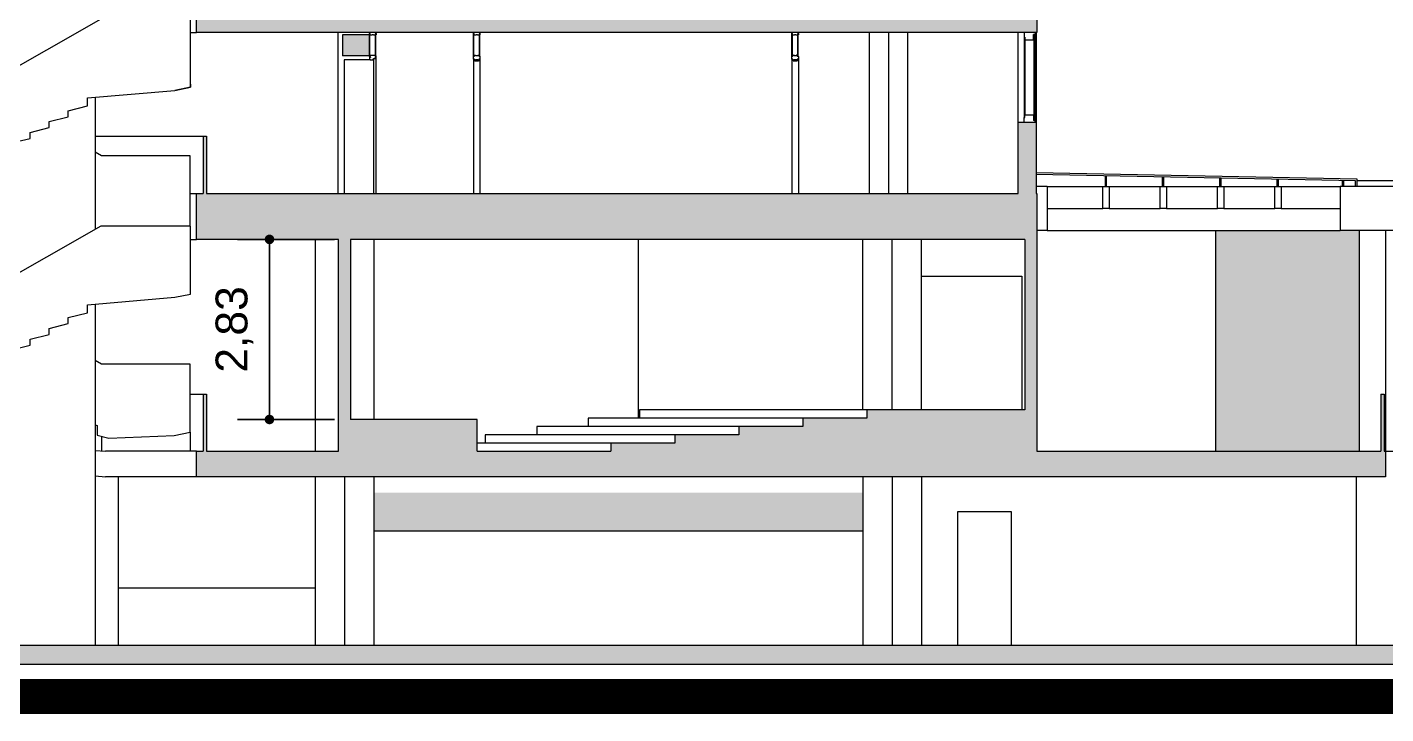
# Model space of a CAD drawing. Header units: metres. Extents: x -331 to 2982, y 362 to 2539.
# Drawn here: x 855.41 to 876.75, y 2337.52 to 2348.31 of the extents above; entities that cross this region are included whole.
import ezdxf

# ---------------------------------------------------------------- set-up
doc = ezdxf.new("R2010")
doc.units = ezdxf.units.M
doc.layers.get('0').update_dxf_attribs({"color": 251})
doc.layers.get('Defpoints').update_dxf_attribs({"color": 251})
doc.layers.add('_cotas', color=251, linetype='Continuous', lineweight=13)
doc.styles.get("Standard").update_dxf_attribs({"font": 'arial.ttf', "height": 0.3})
doc.dimstyles.new('1_100', dxfattribs={"dimtxt": 0.25, "dimasz": 0.15, "dimexe": 0.5, "dimexo": 0.25, "dimgap": 0.25, "dimtad": 1, "dimtxsty": 'Standard', "dimblk": 'DOT', "dimcen": 0.15, "dimadec": 0, "dimazin": 0, "dimtfac": 1, "dimtmove": 0, "dimatfit": 3, "dimfxl": 1, "dimarcsym": 0})

# ---------------------------------------------------------------- blocks, each defined once
blk = doc.blocks.new('_Dot')
at = {"color": 0, "linetype": 'ByBlock', "lineweight": -2}
blk.add_line((-0.5, 0), (-1, 0), dxfattribs=at)
at = {"color": 0, "linetype": 'ByBlock', "const_width": 0.5}
blk.add_lwpolyline([(-0.25, 0, 1), (0.25, 0, 1)], format="xyb", close=True, dxfattribs=at)
blk = doc.blocks.new('*D60')
at = {"layer": '_cotas', "color": 0, "lineweight": -2, "transparency": 16777216}
for p, q in [((860.239, 2344.977), (858.717, 2344.977)), ((859.217, 2342.297), (859.217, 2344.827)), ((860.239, 2342.147), (858.717, 2342.147))]:
    blk.add_line(p, q, dxfattribs=at)
at = {"layer": 'Defpoints', "color": 0, "transparency": 16777216}
for p in [(859.217, 2344.977), (860.489, 2344.977), (860.489, 2342.147)]:
    blk.add_point(p, dxfattribs=at)
at = {"layer": '_cotas', "color": 0, "lineweight": -2, "transparency": 16777216, "xscale": 0.15, "yscale": 0.15, "zscale": 0.15}
for p, rotation in [((859.217, 2344.977), 90), ((859.217, 2342.147), 270)]:
    blk.add_blockref('_Dot', p, dxfattribs=dict(at, rotation=rotation))
at = {"layer": '_cotas', "color": 0, "lineweight": 0, "transparency": 16777216, "insert": (858.667, 2343.562), "char_height": 0.5, "attachment_point": 5, "rotation": 90}
blk.add_mtext('2,83', dxfattribs=at)

msp = doc.modelspace()

# ---------------------------------------------------------------- hatches: boundary and pattern name
at = {"lineweight": 0}
h = msp.add_hatch(color=256, dxfattribs=at)
h.paths.add_polyline_path([(871.269, 2355.457), (871.256, 2355.457), (871.256, 2356.577), (870.976, 2356.577), (870.976, 2355.457), (858.226, 2355.457), (858.226, 2356.357), (858.176, 2356.357), (858.176, 2355.457), (858.071, 2355.457), (858.071, 2354.737), (871.269, 2354.737)])
h.paths.add_polyline_path([(871.269, 2352.197), (871.256, 2352.197), (871.256, 2353.317), (870.976, 2353.317), (870.976, 2352.197), (858.226, 2352.197), (858.226, 2353.097), (858.176, 2353.097), (858.176, 2352.197), (858.071, 2352.197), (858.071, 2351.477), (871.269, 2351.477)])
h.paths.add_polyline_path([(871.269, 2348.947), (871.256, 2348.947), (871.256, 2350.067), (870.976, 2350.067), (870.976, 2348.947), (858.226, 2348.947), (858.226, 2349.847), (858.176, 2349.847), (858.176, 2348.947), (858.071, 2348.947), (858.071, 2348.227), (871.269, 2348.227)])
h.paths.add_polyline_path([(871.269, 2345.697), (871.256, 2345.697), (871.256, 2346.817), (870.976, 2346.817), (870.976, 2345.697), (858.226, 2345.697), (858.226, 2346.597), (858.176, 2346.597), (858.176, 2345.697), (858.071, 2345.697), (858.071, 2344.977), (860.299, 2344.977), (860.299, 2341.647), (858.226, 2341.647), (858.226, 2342.547), (858.176, 2342.547), (858.176, 2341.647), (858.071, 2341.647), (858.071, 2341.247), (876.744, 2341.247), (876.744, 2341.647), (876.719, 2341.647), (876.719, 2342.547), (876.669, 2342.547), (876.669, 2341.647), (871.269, 2341.647), (871.269, 2342.297), (871.269, 2344.977)])
h.paths.add_polyline_path([(871.079, 2344.977), (871.079, 2342.297), (868.596, 2342.297), (868.596, 2342.167), (867.592, 2342.167), (867.592, 2342.037), (866.588, 2342.037), (866.588, 2341.907), (865.584, 2341.907), (865.584, 2341.777), (864.579, 2341.777), (864.579, 2341.647), (862.477, 2341.647), (862.477, 2342.147), (860.489, 2342.147), (860.489, 2344.977)], flags=16)
for points in [[(860.789, 2348.192), (860.365, 2348.192), (860.365, 2347.863), (860.789, 2347.863)], [(886.269, 2338.597), (883.981, 2338.597), (883.981, 2340.993), (885.977, 2341.131), (885.976, 2341.356), (885.786, 2341.356), (885.786, 2341.281), (883.981, 2341.281), (883.981, 2341.481), (883.581, 2341.481), (883.581, 2338.963), (881.776, 2338.963), (881.776, 2339.038), (881.586, 2339.038), (881.586, 2338.963), (881.586, 2338.813), (883.581, 2338.677), (883.581, 2338.597), (854.187, 2338.597), (854.187, 2338.957), (854.82, 2339.021, 0.448595), (854.834, 2339.039, 0.479005), (854.819, 2339.057), (854.187, 2339.057), (854.187, 2339.307), (853.987, 2339.307), (853.987, 2338.297), (886.269, 2338.297)], [(868.534, 2340.997), (860.854, 2340.997), (860.854, 2340.397), (868.534, 2340.397)]]:
    msp.add_hatch(color=256, dxfattribs=at).paths.add_polyline_path(points)
h = msp.add_hatch(color=256, dxfattribs=at)
h.paths.add_polyline_path([(876.329, 2345.117), (876.028, 2345.117), (874.076, 2345.117), (874.076, 2341.647), (876.329, 2341.647)])
h.paths.add_polyline_path([(880.834, 2345.117), (877.513, 2345.117), (877.158, 2345.117), (877.158, 2341.647), (880.834, 2341.647)])
h.paths.add_polyline_path([(883.945, 2345.117), (881.754, 2345.117), (881.754, 2342.549), (883.945, 2342.674)])
h.paths.add_polyline_path([(883.945, 2342.674), (881.754, 2342.549), (881.754, 2342.547), (883.945, 2342.547)])

# ---------------------------------------------------------------- linework, layer by layer
for p, q in [((857.978, 2347.418), (857.978, 2348.237)), ((857.978, 2348.227), (858.071, 2348.227)), ((860.288, 2348.227), (860.288, 2345.697)), ((868.64, 2345.697), (868.64, 2348.227)), ((868.941, 2345.697), (868.941, 2348.227)), ((869.242, 2345.697), (869.242, 2348.227)), ((870.976, 2346.817), (870.976, 2348.227)), ((871.256, 2348.227), (871.256, 2346.817)), ((860.365, 2348.192), (860.365, 2347.863)), ((860.789, 2348.192), (860.365, 2348.192)), ((860.789, 2347.863), (860.789, 2348.192)), ((860.795, 2347.848), (860.795, 2348.207)), ((860.882, 2347.848), (860.882, 2348.207)), ((860.888, 2347.863), (860.888, 2348.192)), ((862.422, 2347.858), (862.422, 2348.192)), ((862.428, 2347.858), (862.428, 2348.207)), ((862.515, 2347.858), (862.515, 2348.207)), ((862.521, 2347.858), (862.521, 2348.192)), ((867.422, 2347.858), (867.422, 2348.192)), ((867.428, 2347.858), (867.428, 2348.207)), ((867.515, 2347.858), (867.515, 2348.207)), ((867.521, 2347.858), (867.521, 2348.192)), ((871.067, 2348.152), (871.067, 2346.892)), ((871.077, 2348.152), (871.077, 2346.932)), ((871.221, 2348.197), (871.221, 2346.847)), ((871.231, 2348.197), (871.231, 2346.847)), ((871.241, 2348.197), (871.241, 2346.817)), ((860.789, 2347.863), (860.365, 2347.863)), ((860.39, 2347.797), (860.39, 2345.697)), ((860.804, 2347.797), (860.39, 2347.797)), ((860.848, 2347.817), (860.848, 2345.697)), ((860.888, 2347.817), (860.888, 2345.697)), ((862.42, 2347.813), (862.42, 2345.697)), ((862.425, 2347.858), (862.422, 2347.858)), ((862.517, 2347.858), (862.521, 2347.858)), ((862.522, 2347.813), (862.522, 2345.697)), ((867.42, 2347.813), (867.42, 2345.697)), ((867.425, 2347.858), (867.422, 2347.858)), ((867.517, 2347.858), (867.521, 2347.858)), ((867.522, 2347.813), (867.522, 2345.697)), ((856.478, 2347.209), (856.478, 2345.136)), ((858.176, 2346.597), (858.176, 2345.697)), ((858.176, 2346.597), (858.226, 2346.597)), ((858.226, 2346.597), (858.226, 2345.697)), ((872.343, 2345.807), (872.343, 2345.975)), ((872.363, 2345.807), (872.363, 2345.975)), ((873.243, 2345.807), (873.243, 2345.958)), ((873.263, 2345.807), (873.263, 2345.957)), ((874.143, 2345.807), (874.143, 2345.94)), ((874.163, 2345.807), (874.163, 2345.939)), ((875.043, 2345.807), (875.043, 2345.922)), ((875.063, 2345.807), (875.063, 2345.921)), ((876.068, 2345.807), (876.068, 2345.901)), ((876.088, 2345.807), (876.088, 2345.901)), ((895.872, 2345.897), (876.298, 2345.897)), ((857.969, 2345.697), (858.071, 2345.697)), ((871.431, 2345.807), (871.256, 2345.807)), ((871.431, 2345.807), (871.431, 2345.117)), ((871.431, 2345.807), (872.303, 2345.807)), ((872.403, 2345.807), (873.203, 2345.807)), ((873.303, 2345.807), (874.103, 2345.807)), ((874.203, 2345.807), (875.003, 2345.807)), ((875.103, 2345.807), (876.028, 2345.807)), ((877.513, 2345.807), (876.028, 2345.807)), ((876.028, 2345.807), (876.028, 2345.117)), ((871.431, 2345.462), (872.303, 2345.462)), ((872.403, 2345.462), (873.203, 2345.462)), ((873.303, 2345.462), (874.103, 2345.462)), ((874.203, 2345.462), (875.003, 2345.462)), ((875.103, 2345.462), (876.028, 2345.462)), ((871.431, 2345.117), (871.269, 2345.117)), ((871.431, 2345.117), (876.028, 2345.117)), ((874.076, 2341.647), (874.076, 2345.117)), ((877.513, 2345.117), (876.028, 2345.117)), ((876.329, 2345.117), (876.329, 2341.647)), ((876.744, 2345.117), (876.744, 2341.647)), ((857.978, 2344.977), (858.071, 2344.977)), ((859.934, 2344.977), (859.934, 2341.647)), ((860.489, 2344.977), (860.489, 2342.147)), ((860.854, 2344.977), (860.854, 2342.147)), ((865.004, 2344.977), (865.004, 2342.167)), ((868.534, 2342.297), (868.534, 2344.977)), ((868.994, 2342.297), (868.994, 2344.977)), ((869.454, 2342.297), (869.454, 2344.977)), ((871.079, 2344.977), (871.079, 2342.297)), ((871.269, 2344.977), (871.269, 2342.297)), ((869.454, 2344.397), (871.029, 2344.397)), ((871.029, 2344.397), (871.029, 2342.297)), ((856.478, 2343.959), (856.478, 2338.597)), ((857.969, 2342.547), (857.969, 2343.015)), ((858.176, 2342.547), (858.176, 2341.647)), ((858.176, 2342.547), (858.226, 2342.547)), ((858.226, 2342.547), (858.226, 2341.647)), ((876.669, 2342.547), (876.669, 2341.647)), ((876.669, 2342.547), (876.719, 2342.547)), ((876.719, 2342.547), (876.719, 2341.647)), ((865.029, 2342.297), (865.029, 2342.167)), ((868.596, 2342.297), (865.029, 2342.297)), ((871.269, 2342.297), (871.269, 2341.647)), ((866.588, 2342.037), (863.414, 2342.037)), ((863.414, 2342.037), (863.414, 2341.907)), ((867.592, 2342.167), (864.221, 2342.167)), ((864.221, 2342.167), (864.221, 2342.037)), ((856.578, 2341.885), (856.578, 2341.653)), ((857.969, 2341.947), (857.969, 2341.647)), ((865.584, 2341.907), (862.606, 2341.907)), ((862.606, 2341.907), (862.606, 2341.777)), ((856.478, 2341.662), (856.644, 2341.647)), ((858.071, 2341.647), (856.644, 2341.647)), ((864.579, 2341.777), (862.477, 2341.777)), ((876.744, 2341.647), (885.853, 2341.647)), ((856.478, 2341.262), (856.644, 2341.247)), ((858.071, 2341.247), (856.644, 2341.247)), ((856.84, 2341.247), (856.84, 2338.597)), ((859.934, 2341.247), (859.934, 2338.597)), ((860.394, 2341.247), (860.394, 2338.597)), ((860.854, 2341.247), (860.854, 2338.597)), ((868.534, 2341.247), (868.534, 2338.597)), ((868.994, 2341.247), (868.994, 2338.597)), ((869.454, 2341.247), (869.454, 2338.597)), ((876.284, 2341.247), (876.284, 2338.597)), ((860.854, 2340.397), (868.534, 2340.397)), ((859.934, 2339.497), (856.84, 2339.497)), ((883.581, 2338.597), (854.187, 2338.597))]:
    msp.add_line(p, q, dxfattribs=at)
at = {"linetype": 'ByBlock', "lineweight": 0, "ltscale": 0.1}
for p, q in [((871.241, 2348.227), (871.241, 2348.197)), ((871.241, 2348.197), (871.215, 2348.197)), ((871.241, 2346.847), (871.215, 2346.847)), ((871.241, 2346.817), (871.241, 2346.847))]:
    msp.add_line(p, q, dxfattribs=at)
at = {"lineweight": 0}
for points in [[(871.256, 2348.947), (871.269, 2348.947), (871.269, 2348.227), (858.071, 2348.227), (858.071, 2348.947), (858.176, 2348.947)], [(871.066, 2348.227), (871.066, 2348.197), (871.067, 2348.197), (871.067, 2348.152), (871.077, 2348.152), (871.077, 2348.112), (871.215, 2348.112), (871.215, 2348.192), (871.215, 2348.197)], [(857.978, 2347.418), (857.978, 2347.368), (857.728, 2347.318), (857.728, 2347.318)], [(870.976, 2345.697), (870.976, 2346.817), (871.256, 2346.817), (871.256, 2345.697)], [(871.066, 2346.817), (871.066, 2346.847), (871.067, 2346.847), (871.067, 2346.892), (871.077, 2346.892), (871.077, 2346.932), (871.215, 2346.932), (871.215, 2346.853), (871.215, 2346.847)], [(856.478, 2346.597), (858.176, 2346.597)], [(857.969, 2345.186), (857.969, 2346.29), (856.578, 2346.29), (856.578, 2346.29), (856.478, 2346.347)], [(876.298, 2345.807), (876.298, 2345.922), (871.256, 2346.022)], [(876.273, 2345.807), (876.273, 2345.897), (871.256, 2345.997)], [(860.299, 2344.977), (858.071, 2344.977), (858.071, 2345.697), (858.176, 2345.697)], [(858.226, 2345.697), (870.976, 2345.697)], [(871.256, 2345.697), (871.269, 2345.697), (871.269, 2344.977)], [(858.226, 2341.647), (860.299, 2341.647), (860.299, 2344.977)], [(871.079, 2344.977), (860.489, 2344.977)], [(856.478, 2342.063), (856.513, 2342.054), (856.513, 2341.902), (856.696, 2341.856), (857.719, 2341.897), (857.969, 2341.947), (857.969, 2343.015), (856.578, 2343.015), (856.578, 2343.015), (856.478, 2343.072)], [(857.969, 2343.015), (856.578, 2343.015), (856.578, 2343.015)], [(857.969, 2342.547), (858.176, 2342.547)], [(871.079, 2342.297), (868.596, 2342.297), (868.596, 2342.167), (867.592, 2342.167), (867.592, 2342.037), (866.588, 2342.037), (866.588, 2341.907), (865.584, 2341.907), (865.584, 2341.777), (864.579, 2341.777), (864.579, 2341.647)], [(862.477, 2341.647), (862.477, 2342.147), (860.489, 2342.147)], [(876.719, 2341.647), (876.744, 2341.647), (876.744, 2341.247), (858.071, 2341.247), (858.071, 2341.647), (858.176, 2341.647)], [(862.477, 2341.647), (864.579, 2341.647)], [(871.269, 2341.647), (876.669, 2341.647)], [(870.871, 2338.597), (870.871, 2340.697), (870.021, 2340.697), (870.021, 2338.597)]]:
    msp.add_lwpolyline(points, dxfattribs=at)
for points in [[(855.208, 2346.349), (855.208, 2346.502), (855.458, 2346.564), (855.458, 2346.659), (855.758, 2346.734), (855.758, 2346.829), (856.058, 2346.904), (856.058, 2346.999), (856.358, 2347.074), (856.358, 2347.199), (857.728, 2347.318), (857.728, 2347.318), (857.978, 2347.368), (857.978, 2347.418), (857.978, 2348.436), (856.566, 2348.436), (854.858, 2347.462), (853.752, 2347.462), (853.752, 2346.394), (854.002, 2346.344), (854.002, 2346.344), (855.024, 2346.303)], [(872.303, 2345.807), (872.403, 2345.807), (872.403, 2345.462), (872.303, 2345.462)], [(873.203, 2345.807), (873.303, 2345.807), (873.303, 2345.462), (873.203, 2345.462)], [(874.103, 2345.807), (874.203, 2345.807), (874.203, 2345.462), (874.103, 2345.462)], [(875.003, 2345.807), (875.103, 2345.807), (875.103, 2345.462), (875.003, 2345.462)], [(855.208, 2343.099), (855.208, 2343.252), (855.458, 2343.314), (855.458, 2343.409), (855.758, 2343.484), (855.758, 2343.579), (856.058, 2343.654), (856.058, 2343.749), (856.358, 2343.824), (856.358, 2343.949), (857.728, 2344.068), (857.728, 2344.068), (857.978, 2344.118), (857.978, 2344.168), (857.978, 2345.186), (856.566, 2345.186), (854.858, 2344.212), (853.752, 2344.212), (853.752, 2343.144), (854.002, 2343.094), (854.002, 2343.094), (855.024, 2343.053)]]:
    msp.add_lwpolyline(points, close=True, dxfattribs=at)
for points in [[(860.878, 2348.227, -0.414214), (860.881, 2348.224), (860.881, 2348.22, -0.414214), (860.878, 2348.217), (860.883, 2348.217, -0.439162), (860.89, 2348.211), (860.89, 2348.193, -0.414214), (860.889, 2348.192), (860.888, 2348.192), (860.888, 2348.207), (860.881, 2348.207), (860.881, 2348.192, -0.322891), (860.876, 2348.187), (860.856, 2348.187, -0.13729), (860.853, 2348.187), (860.85, 2348.189, 0.13729), (860.848, 2348.19), (860.839, 2348.19), (860.83, 2348.19, 0.13729), (860.827, 2348.189), (860.825, 2348.187, -0.13729), (860.822, 2348.187), (860.802, 2348.187, -0.322891), (860.797, 2348.192), (860.797, 2348.207), (860.789, 2348.207), (860.789, 2348.192), (860.789, 2348.192, -0.414214), (860.788, 2348.193), (860.788, 2348.211, -0.439162), (860.795, 2348.217), (860.8, 2348.217, -0.414214), (860.797, 2348.22), (860.797, 2348.224, -0.414214), (860.8, 2348.227)], [(862.51, 2348.227, -0.414214), (862.513, 2348.224), (862.513, 2348.22, -0.414214), (862.51, 2348.217), (862.515, 2348.217, -0.439162), (862.522, 2348.211), (862.522, 2348.193, -0.414214), (862.521, 2348.192), (862.521, 2348.192), (862.521, 2348.207), (862.513, 2348.207), (862.513, 2348.192, -0.322891), (862.508, 2348.187), (862.488, 2348.187, -0.13729), (862.485, 2348.187), (862.483, 2348.189, 0.13729), (862.48, 2348.19), (862.471, 2348.19), (862.462, 2348.19, 0.13729), (862.46, 2348.189), (862.457, 2348.187, -0.13729), (862.454, 2348.187), (862.434, 2348.187, -0.322891), (862.429, 2348.192), (862.429, 2348.207), (862.422, 2348.207), (862.422, 2348.192), (862.421, 2348.192, -0.414214), (862.42, 2348.193), (862.42, 2348.211, -0.439162), (862.427, 2348.217), (862.432, 2348.217, -0.414214), (862.429, 2348.22), (862.429, 2348.224, -0.414214), (862.432, 2348.227)], [(867.51, 2348.227, -0.414214), (867.513, 2348.224), (867.513, 2348.22, -0.414214), (867.51, 2348.217), (867.515, 2348.217, -0.439162), (867.522, 2348.211), (867.522, 2348.193, -0.414214), (867.521, 2348.192), (867.521, 2348.192), (867.521, 2348.207), (867.513, 2348.207), (867.513, 2348.192, -0.322891), (867.508, 2348.187), (867.488, 2348.187, -0.13729), (867.485, 2348.187), (867.483, 2348.189, 0.13729), (867.48, 2348.19), (867.471, 2348.19), (867.462, 2348.19, 0.13729), (867.46, 2348.189), (867.457, 2348.187, -0.13729), (867.454, 2348.187), (867.434, 2348.187, -0.322891), (867.429, 2348.192), (867.429, 2348.207), (867.422, 2348.207), (867.422, 2348.192), (867.421, 2348.192, -0.414214), (867.42, 2348.193), (867.42, 2348.211, -0.439162), (867.427, 2348.217), (867.432, 2348.217, -0.414214), (867.429, 2348.22), (867.429, 2348.224, -0.414214), (867.432, 2348.227)], [(931.423, 2343.722), (929.888, 2343.722), (929.788, 2343.722), (929.788, 2343.572, 0.030187), (913.224, 2343.572), (913.224, 2343.722), (911.027, 2343.722), (898.281, 2342.677), (898.281, 2338.397), (893.881, 2338.397), (893.881, 2339.558), (892.966, 2339.558), (892.966, 2339.458, 0.046154), (886.466, 2339.458), (886.466, 2339.558), (886.269, 2339.558), (886.269, 2338.297), (789.538, 2338.297), (789.538, 2340.977), (765, 2340.977), (765, 2340.927), (647.595, 2340.927)]]:
    msp.add_lwpolyline(points, format="xyb", dxfattribs=at)
for points in [[(860.795, 2347.838), (860.802, 2347.838), (860.802, 2347.836), (860.793, 2347.836, 0.422579), (860.788, 2347.832), (860.788, 2347.813, 0.414214), (860.804, 2347.797), (860.846, 2347.797, 0.414214), (860.848, 2347.799), (860.848, 2347.806), (860.845, 2347.805), (860.845, 2347.811), (860.848, 2347.809), (860.848, 2347.817), (860.888, 2347.817, 0.414214), (860.89, 2347.819), (860.89, 2347.831, 0.414214), (860.885, 2347.836), (860.874, 2347.836), (860.874, 2347.838), (860.883, 2347.838, 0.439162), (860.89, 2347.844), (860.89, 2347.862, 0.414214), (860.889, 2347.863), (860.888, 2347.863), (860.888, 2347.848), (860.881, 2347.848), (860.881, 2347.862, 0.322891), (860.876, 2347.868), (860.856, 2347.868, 0.13729), (860.853, 2347.867), (860.85, 2347.866, -0.13729), (860.848, 2347.865), (860.839, 2347.865), (860.83, 2347.865, -0.13729), (860.827, 2347.866), (860.825, 2347.867, 0.13729), (860.822, 2347.868), (860.802, 2347.868, 0.322891), (860.797, 2347.862), (860.797, 2347.848), (860.789, 2347.848), (860.789, 2347.863), (860.789, 2347.863, 0.414214), (860.788, 2347.862), (860.788, 2347.844, 0.439162)], [(862.491, 2347.871), (862.489, 2347.871), (862.489, 2347.872, -0.414214), (862.489, 2347.873), (862.506, 2347.873), (862.506, 2347.858), (862.517, 2347.858, -0.414214), (862.522, 2347.853), (862.522, 2347.813, -0.414214), (862.517, 2347.808), (862.506, 2347.808), (862.506, 2347.793), (862.489, 2347.793, -0.414214), (862.489, 2347.793), (862.489, 2347.794), (862.49, 2347.794, 0.414214), (862.491, 2347.796), (862.491, 2347.798), (862.451, 2347.798), (862.451, 2347.796, 0.414214), (862.453, 2347.794), (862.454, 2347.794), (862.454, 2347.793, -0.414214), (862.453, 2347.793), (862.436, 2347.793), (862.436, 2347.808), (862.425, 2347.808, -0.414214), (862.42, 2347.813), (862.42, 2347.833), (862.42, 2347.853, -0.414214), (862.425, 2347.858), (862.436, 2347.858), (862.436, 2347.873), (862.453, 2347.873, -0.414214), (862.454, 2347.872), (862.454, 2347.871), (862.451, 2347.871), (862.451, 2347.868), (862.491, 2347.868)], [(862.42, 2347.798, 0.32019), (862.427, 2347.789, -0.002744), (862.438, 2347.785, 0.332744), (862.439, 2347.786, -0.702025), (862.442, 2347.785, 0.317833), (862.443, 2347.784, 0.05088), (862.471, 2347.782, 0.05088), (862.499, 2347.784, 0.317833), (862.5, 2347.785, -0.702025), (862.503, 2347.786, 0.332744), (862.505, 2347.785, -0.002744), (862.515, 2347.789, 0.32019), (862.522, 2347.798), (862.522, 2347.801, 0.414214), (862.517, 2347.806), (862.506, 2347.806), (862.506, 2347.793), (862.489, 2347.793, -0.414214), (862.489, 2347.793), (862.489, 2347.794), (862.49, 2347.794, 0.414214), (862.491, 2347.796), (862.491, 2347.798), (862.451, 2347.798), (862.451, 2347.796, 0.414214), (862.453, 2347.794), (862.454, 2347.794), (862.454, 2347.793, -0.414214), (862.453, 2347.793), (862.436, 2347.793), (862.436, 2347.806), (862.425, 2347.806, 0.414214), (862.42, 2347.801)], [(867.491, 2347.871), (867.489, 2347.871), (867.489, 2347.872, -0.414214), (867.489, 2347.873), (867.506, 2347.873), (867.506, 2347.858), (867.517, 2347.858, -0.414214), (867.522, 2347.853), (867.522, 2347.813, -0.414214), (867.517, 2347.808), (867.506, 2347.808), (867.506, 2347.793), (867.489, 2347.793, -0.414214), (867.489, 2347.793), (867.489, 2347.794), (867.49, 2347.794, 0.414214), (867.491, 2347.796), (867.491, 2347.798), (867.451, 2347.798), (867.451, 2347.796, 0.414214), (867.453, 2347.794), (867.454, 2347.794), (867.454, 2347.793, -0.414214), (867.453, 2347.793), (867.436, 2347.793), (867.436, 2347.808), (867.425, 2347.808, -0.414214), (867.42, 2347.813), (867.42, 2347.833), (867.42, 2347.853, -0.414214), (867.425, 2347.858), (867.436, 2347.858), (867.436, 2347.873), (867.453, 2347.873, -0.414214), (867.454, 2347.872), (867.454, 2347.871), (867.451, 2347.871), (867.451, 2347.868), (867.491, 2347.868)], [(867.42, 2347.798, 0.32019), (867.427, 2347.789, -0.002744), (867.438, 2347.785, 0.332744), (867.439, 2347.786, -0.702025), (867.442, 2347.785, 0.317833), (867.443, 2347.784, 0.05088), (867.471, 2347.782, 0.05088), (867.499, 2347.784, 0.317833), (867.5, 2347.785, -0.702025), (867.503, 2347.786, 0.332744), (867.505, 2347.785, -0.002744), (867.515, 2347.789, 0.32019), (867.522, 2347.798), (867.522, 2347.801, 0.414214), (867.517, 2347.806), (867.506, 2347.806), (867.506, 2347.793), (867.489, 2347.793, -0.414214), (867.489, 2347.793), (867.489, 2347.794), (867.49, 2347.794, 0.414214), (867.491, 2347.796), (867.491, 2347.798), (867.451, 2347.798), (867.451, 2347.796, 0.414214), (867.453, 2347.794), (867.454, 2347.794), (867.454, 2347.793, -0.414214), (867.453, 2347.793), (867.436, 2347.793), (867.436, 2347.806), (867.425, 2347.806, 0.414214), (867.42, 2347.801)]]:
    msp.add_lwpolyline(points, format="xyb", close=True, dxfattribs=at)
at = {"lineweight": 0, "const_width": 0.55}
msp.add_lwpolyline([(931.423, 2343.222), (930.288, 2343.222), (930.288, 2343.04, 0.03213), (912.724, 2343.04), (912.724, 2343.222), (911.047, 2343.222), (898.781, 2342.217), (898.781, 2337.897), (893.381, 2337.897), (893.381, 2338.914, 0.047633), (886.769, 2338.982), (886.769, 2337.797), (789.038, 2337.797), (789.038, 2340.477), (765.5, 2340.477), (765.5, 2340.427), (647.095, 2340.427)], format="xyb", dxfattribs=at)

# ---------------------------------------------------------------- dimensions: what is measured, and where the dimension line sits
at = {"layer": '_cotas', "lineweight": 0}
dim = msp.add_linear_dim(base=(859.217, 2344.977), p1=(860.489, 2342.147), p2=(860.489, 2344.977), angle=90, dimstyle='1_100', dxfattribs=at)
dim.commit()
dim.dimension.update_dxf_attribs({"geometry": '*D60', "text_midpoint": (858.667, 2343.562)})

doc.saveas('drawing.dxf')
